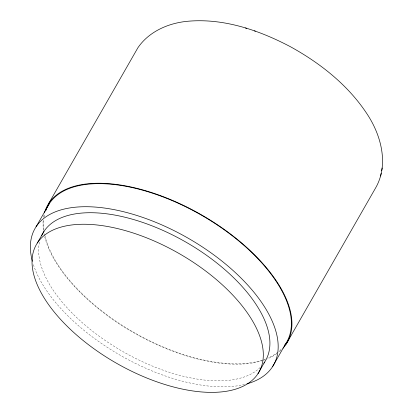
<?xml version="1.0" encoding="UTF-8"?>
<svg xmlns="http://www.w3.org/2000/svg" width="413" height="413" viewBox="0 0 413 413"><rect width="100%" height="100%" fill="white"/><g stroke="black" fill="none" stroke-linecap="round" stroke-linejoin="round"><path stroke-width="0.31" stroke-dasharray="2.06 1.55" d="M280.778 350.451A138.035 67.969 29.8 0 1 278.914 352.072M276.911 353.605A138.035 67.969 29.8 0 1 267.144 358.923M264.748 359.837A138.035 67.969 29.8 0 1 263.52 360.26M262.895 360.466A138.035 67.969 29.8 0 1 134.86 333.358A138.035 67.969 29.8 0 1 44.759 236.902M44.475 235.73A138.035 67.969 29.8 0 1 43.881 232.818M43.515 230.531A138.035 67.969 29.8 0 1 43.2 219.886M43.499 217.383A138.035 67.969 29.8 0 1 43.948 214.946M244.563 384.467A137.426 67.67 29.8 0 1 120.942 355.67A137.426 67.67 29.8 0 1 33.086 263.69M281.155 349.264A137.426 67.67 29.8 0 1 278.419 351.726M277.934 352.119A137.426 67.67 29.8 0 1 268.419 357.808M265.523 359.011A137.426 67.67 29.8 0 1 136.496 333.931A137.426 67.67 29.8 0 1 45.022 235.895M43.907 229.489A137.426 67.67 29.8 0 1 43.747 220.129M44.145 217.021A137.426 67.67 29.8 0 1 44.929 213.433M260.221 367.441A128.262 63.158 29.8 0 1 122.32 351.262A128.262 63.158 29.8 0 1 39.891 240.521"/><path stroke-width="0.62" d="M286.214 344.034L375.376 188.349C389.02 165.117 381.369 135.862 367.477 114.608C348.598 85.486 320.581 63.354 290.458 46.736C258.843 30.092 223.025 17.811 186.852 21.347C168.003 23.257 148.871 31.687 137.921 47.712L48.76 203.397M380.641 176.036L381.158 173.398M381.689 170.595L382.201 167.993M36.076 226.773L49.286 203.707M37.351 242.973L43.954 231.44M257.996 373.657A128.262 63.158 29.8 0 0 122.542 229.84A128.262 63.158 29.8 0 0 62.482 321.448A128.262 63.158 29.8 0 0 257.996 373.657L264.599 362.124M272.477 366.79L285.688 343.724M254.444 30.872L255.358 31.161M245.498 27.97L246.602 28.321M44.547 212.581A138.035 67.969 29.8 0 1 200.641 214.373A138.035 67.969 29.8 0 1 282.92 348.283M32.4 261.31A137.426 67.67 29.8 0 1 187.616 237.893A137.426 67.67 29.8 0 1 246.953 383.842M46.979 207.832A137.426 67.67 29.8 0 1 202.571 215.834A137.426 67.67 29.8 0 1 284.32 345.66M45.838 210.573A137.426 67.67 29.8 0 1 46.736 208.369M41.574 235.792A128.262 63.158 29.8 0 1 185.69 241.987A128.262 63.158 29.8 0 1 263.897 363.146"/></g></svg>
